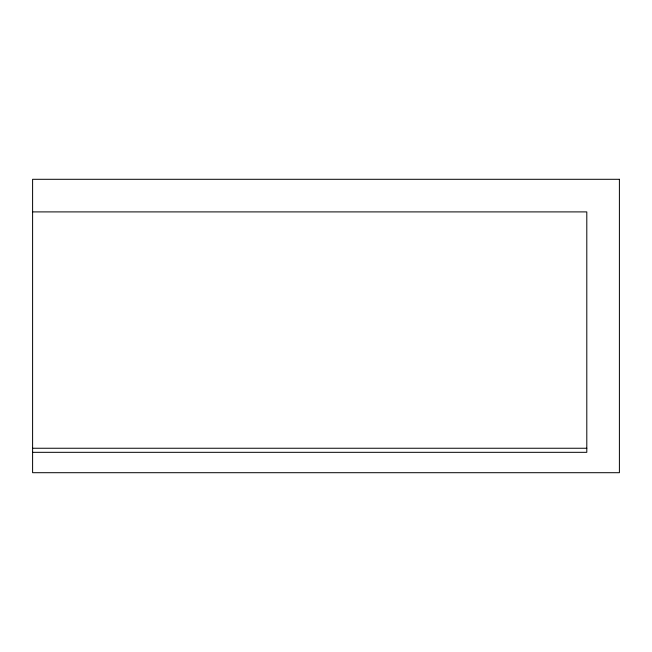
<?xml version="1.0" encoding="UTF-8"?>
<svg xmlns="http://www.w3.org/2000/svg" width="652" height="652" viewBox="0 0 652 652"><rect width="100%" height="100%" fill="white"/><g stroke="black" fill="none" stroke-linecap="round" stroke-linejoin="round"><path stroke-width="0.98" d="M32.6 211.9L586.8 211.9L586.8 452.325L32.6 452.325M32.6 448.25L586.8 448.25M619.4 179.3L32.6 179.3L32.6 472.7L619.4 472.7L619.4 179.3"/></g></svg>
